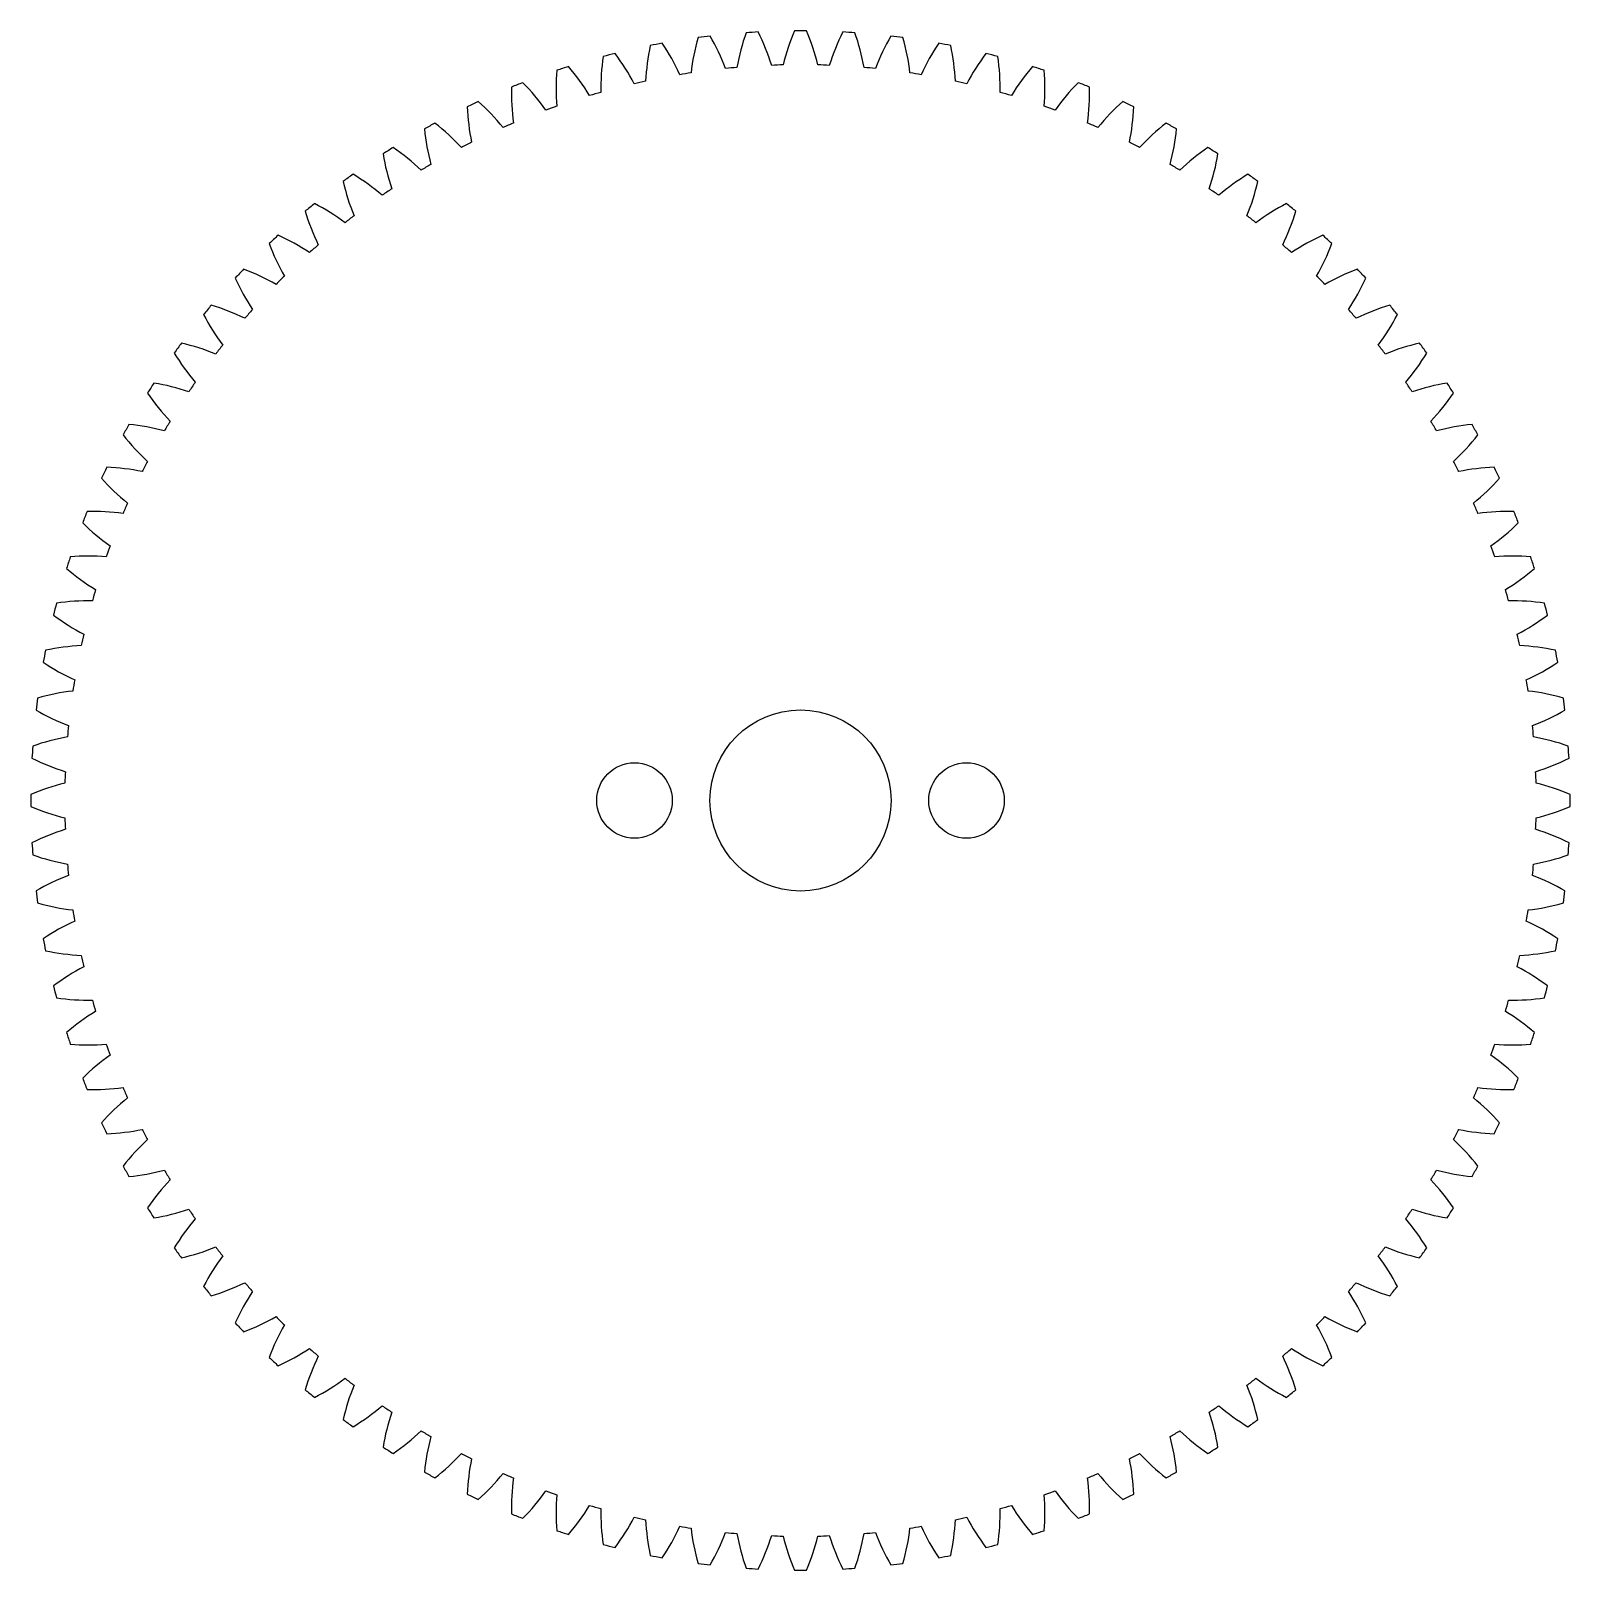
# Model space of a CAD drawing. Header units: millimetres. Extents: x -51 to 51, y -51 to 51.
import ezdxf

# ---------------------------------------------------------------- set-up
doc = ezdxf.new("R2010")
doc.units = ezdxf.units.MM

msp = doc.modelspace()

# ---------------------------------------------------------------- linework, layer by layer
msp.add_lwpolyline([(-3.6, 50.87, 0.042341), (-4.21, 48.57, 0.003927), (-4.97, 48.5, 0.042341), (-5.99, 50.65, 0.003927), (-6.79, 50.55, 0.042341), (-7.25, 48.21, 0.003927), (-8, 48.09, 0.042341), (-9.16, 50.17, 0.003927), (-9.95, 50.02, 0.042341), (-10.26, 47.66, 0.003927), (-11.01, 47.49, 0.042341), (-12.29, 49.5, 0.003927), (-13.07, 49.3, 0.042341), (-13.23, 46.92, 0.003927), (-13.97, 46.71, 0.042341), (-15.38, 48.63, 0.003927), (-16.14, 48.38, 0.042341), (-16.15, 46, 0.003927), (-16.87, 45.74, 0.042341), (-18.4, 47.56, 0.003927), (-19.15, 47.27, 0.042341), (-19.01, 44.89, 0.003927), (-19.71, 44.59, 0.042341), (-21.35, 46.32, 0.003927), (-22.08, 45.97, 0.042341), (-21.79, 43.61, 0.003927), (-22.47, 43.26, 0.042341), (-24.22, 44.88, 0.003927), (-24.92, 44.5, 0.042341), (-24.49, 42.15, 0.003927), (-25.14, 41.76, 0.042341), (-26.99, 43.27, 0.003927), (-27.66, 42.84, 0.042341), (-27.08, 40.53, 0.003927), (-27.72, 40.1, 0.042341), (-29.65, 41.49, 0.003927), (-30.3, 41.02, 0.042341), (-29.58, 38.75, 0.003927), (-30.18, 38.28, 0.042341), (-32.2, 39.55, 0.003927), (-32.82, 39.04, 0.042341), (-31.95, 36.82, 0.003927), (-32.53, 36.31, 0.042341), (-34.62, 37.45, 0.003927), (-35.2, 36.9, 0.042341), (-34.2, 34.74, 0.003927), (-34.74, 34.2, 0.042341), (-36.9, 35.2, 0.003927), (-37.45, 34.62, 0.042341), (-36.31, 32.53, 0.003927), (-36.82, 31.95, 0.042341), (-39.04, 32.82, 0.003927), (-39.55, 32.2, 0.042341), (-38.28, 30.18, 0.003927), (-38.75, 29.58, 0.042341), (-41.02, 30.3, 0.003927), (-41.49, 29.65, 0.042341), (-40.1, 27.72, 0.003927), (-40.53, 27.08, 0.042341), (-42.84, 27.66, 0.003927), (-43.27, 26.99, 0.042341), (-41.76, 25.14, 0.003927), (-42.15, 24.49, 0.042341), (-44.5, 24.92, 0.003927), (-44.88, 24.22, 0.042341), (-43.26, 22.47, 0.003927), (-43.61, 21.79, 0.042341), (-45.97, 22.08, 0.003927), (-46.32, 21.35, 0.042341), (-44.59, 19.71, 0.003927), (-44.89, 19.01, 0.042341), (-47.27, 19.15, 0.003927), (-47.56, 18.4, 0.042341), (-45.74, 16.87, 0.003927), (-46, 16.15, 0.042341), (-48.38, 16.14, 0.003927), (-48.63, 15.38, 0.042341), (-46.71, 13.97, 0.003927), (-46.92, 13.23, 0.042341), (-49.3, 13.07, 0.003927), (-49.5, 12.29, 0.042341), (-47.49, 11.01, 0.003927), (-47.66, 10.26, 0.042341), (-50.02, 9.95, 0.003927), (-50.17, 9.16, 0.042341), (-48.09, 8, 0.003927), (-48.21, 7.25, 0.042341), (-50.55, 6.79, 0.003927), (-50.65, 5.99, 0.042341), (-48.5, 4.97, 0.003927), (-48.57, 4.21, 0.042341), (-50.87, 3.6, 0.003927), (-50.92, 2.8, 0.042341), (-48.71, 1.91, 0.003927), (-48.74, 1.15, 0.042341), (-51, 0.4, 0.003927), (-51, -0.4, 0.042341), (-48.74, -1.15, 0.003927), (-48.71, -1.91, 0.042341), (-50.92, -2.8, 0.003927), (-50.87, -3.6, 0.042341), (-48.57, -4.21, 0.003927), (-48.5, -4.97, 0.042341), (-50.65, -5.99, 0.003927), (-50.55, -6.79, 0.042341), (-48.21, -7.25, 0.003927), (-48.09, -8, 0.042341), (-50.17, -9.16, 0.003927), (-50.02, -9.95, 0.042341), (-47.66, -10.26, 0.003927), (-47.49, -11.01, 0.042341), (-49.5, -12.29, 0.003927), (-49.3, -13.07, 0.042341), (-46.92, -13.23, 0.003927), (-46.71, -13.97, 0.042341), (-48.63, -15.38, 0.003927), (-48.38, -16.14, 0.042341), (-46, -16.15, 0.003927), (-45.74, -16.87, 0.042341), (-47.56, -18.4, 0.003927), (-47.27, -19.15, 0.042341), (-44.89, -19.01, 0.003927), (-44.59, -19.71, 0.042341), (-46.32, -21.35, 0.003927), (-45.97, -22.08, 0.042341), (-43.61, -21.79, 0.003927), (-43.26, -22.47, 0.042341), (-44.88, -24.22, 0.003927), (-44.5, -24.92, 0.042341), (-42.15, -24.49, 0.003927), (-41.76, -25.14, 0.042341), (-43.27, -26.99, 0.003927), (-42.84, -27.66, 0.042341), (-40.53, -27.08, 0.003927), (-40.1, -27.72, 0.042341), (-41.49, -29.65, 0.003927), (-41.02, -30.3, 0.042341), (-38.75, -29.58, 0.003927), (-38.28, -30.18, 0.042341), (-39.55, -32.2, 0.003927), (-39.04, -32.82, 0.042341), (-36.82, -31.95, 0.003927), (-36.31, -32.53, 0.042341), (-37.45, -34.62, 0.003927), (-36.9, -35.2, 0.042341), (-34.74, -34.2, 0.003927), (-34.2, -34.74, 0.042341), (-35.2, -36.9, 0.003927), (-34.62, -37.45, 0.042341), (-32.53, -36.31, 0.003927), (-31.95, -36.82, 0.042341), (-32.82, -39.04, 0.003927), (-32.2, -39.55, 0.042341), (-30.18, -38.28, 0.003927), (-29.58, -38.75, 0.042341), (-30.3, -41.02, 0.003927), (-29.65, -41.49, 0.042341), (-27.72, -40.1, 0.003927), (-27.08, -40.53, 0.042341), (-27.66, -42.84, 0.003927), (-26.99, -43.27, 0.042341), (-25.14, -41.76, 0.003927), (-24.49, -42.15, 0.042341), (-24.92, -44.5, 0.003927), (-24.22, -44.88, 0.042341), (-22.47, -43.26, 0.003927), (-21.79, -43.61, 0.042341), (-22.08, -45.97, 0.003927), (-21.35, -46.32, 0.042341), (-19.71, -44.59, 0.003927), (-19.01, -44.89, 0.042341), (-19.15, -47.27, 0.003927), (-18.4, -47.56, 0.042341), (-16.87, -45.74, 0.003927), (-16.15, -46, 0.042341), (-16.14, -48.38, 0.003927), (-15.38, -48.63, 0.042341), (-13.97, -46.71, 0.003927), (-13.23, -46.92, 0.042341), (-13.07, -49.3, 0.003927), (-12.29, -49.5, 0.042341), (-11.01, -47.49, 0.003927), (-10.26, -47.66, 0.042341), (-9.95, -50.02, 0.003927), (-9.16, -50.17, 0.042341), (-8, -48.09, 0.003927), (-7.25, -48.21, 0.042341), (-6.79, -50.55, 0.003927), (-5.99, -50.65, 0.042341), (-4.97, -48.5, 0.003927), (-4.21, -48.57, 0.042341), (-3.6, -50.87, 0.003927), (-2.8, -50.92, 0.042341), (-1.91, -48.71, 0.003927), (-1.15, -48.74, 0.042341), (-0.4, -51, 0.003927), (0.4, -51, 0.042341), (1.15, -48.74, 0.003927), (1.91, -48.71, 0.042341), (2.8, -50.92, 0.003927), (3.6, -50.87, 0.042341), (4.21, -48.57, 0.003927), (4.97, -48.5, 0.042341), (5.99, -50.65, 0.003927), (6.79, -50.55, 0.042341), (7.25, -48.21, 0.003927), (8, -48.09, 0.042341), (9.16, -50.17, 0.003927), (9.95, -50.02, 0.042341), (10.26, -47.66, 0.003927), (11.01, -47.49, 0.042341), (12.29, -49.5, 0.003927), (13.07, -49.3, 0.042341), (13.23, -46.92, 0.003927), (13.97, -46.71, 0.042341), (15.38, -48.63, 0.003927), (16.14, -48.38, 0.042341), (16.15, -46, 0.003927), (16.87, -45.74, 0.042341), (18.4, -47.56, 0.003927), (19.15, -47.27, 0.042341), (19.01, -44.89, 0.003927), (19.71, -44.59, 0.042341), (21.35, -46.32, 0.003927), (22.08, -45.97, 0.042341), (21.79, -43.61, 0.003927), (22.47, -43.26, 0.042341), (24.22, -44.88, 0.003927), (24.92, -44.5, 0.042341), (24.49, -42.15, 0.003927), (25.14, -41.76, 0.042341), (26.99, -43.27, 0.003927), (27.66, -42.84, 0.042341), (27.08, -40.53, 0.003927), (27.72, -40.1, 0.042341), (29.65, -41.49, 0.003927), (30.3, -41.02, 0.042341), (29.58, -38.75, 0.003927), (30.18, -38.28, 0.042341), (32.2, -39.55, 0.003927), (32.82, -39.04, 0.042341), (31.95, -36.82, 0.003927), (32.53, -36.31, 0.042341), (34.62, -37.45, 0.003927), (35.2, -36.9, 0.042341), (34.2, -34.74, 0.003927), (34.74, -34.2, 0.042341), (36.9, -35.2, 0.003927), (37.45, -34.62, 0.042341), (36.31, -32.53, 0.003927), (36.82, -31.95, 0.042341), (39.04, -32.82, 0.003927), (39.55, -32.2, 0.042341), (38.28, -30.18, 0.003927), (38.75, -29.58, 0.042341), (41.02, -30.3, 0.003927), (41.49, -29.65, 0.042341), (40.1, -27.72, 0.003927), (40.53, -27.08, 0.042341), (42.84, -27.66, 0.003927), (43.27, -26.99, 0.042341), (41.76, -25.14, 0.003927), (42.15, -24.49, 0.042341), (44.5, -24.92, 0.003927), (44.88, -24.22, 0.042341), (43.26, -22.47, 0.003927), (43.61, -21.79, 0.042341), (45.97, -22.08, 0.003927), (46.32, -21.35, 0.042341), (44.59, -19.71, 0.003927), (44.89, -19.01, 0.042341), (47.27, -19.15, 0.003927), (47.56, -18.4, 0.042341), (45.74, -16.87, 0.003927), (46, -16.15, 0.042341), (48.38, -16.14, 0.003927), (48.63, -15.38, 0.042341), (46.71, -13.97, 0.003927), (46.92, -13.23, 0.042341), (49.3, -13.07, 0.003927), (49.5, -12.29, 0.042341), (47.49, -11.01, 0.003927), (47.66, -10.26, 0.042341), (50.02, -9.95, 0.003927), (50.17, -9.16, 0.042341), (48.09, -8, 0.003927), (48.21, -7.25, 0.042341), (50.55, -6.79, 0.003927), (50.65, -5.99, 0.042341), (48.5, -4.97, 0.003927), (48.57, -4.21, 0.042341), (50.87, -3.6, 0.003927), (50.92, -2.8, 0.042341), (48.71, -1.91, 0.003927), (48.74, -1.15, 0.042341), (51, -0.4, 0.003927), (51, 0.4, 0.042341), (48.74, 1.15, 0.003927), (48.71, 1.91, 0.042341), (50.92, 2.8, 0.003927), (50.87, 3.6, 0.042341), (48.57, 4.21, 0.003927), (48.5, 4.97, 0.042341), (50.65, 5.99, 0.003927), (50.55, 6.79, 0.042341), (48.21, 7.25, 0.003927), (48.09, 8, 0.042341), (50.17, 9.16, 0.003927), (50.02, 9.95, 0.042341), (47.66, 10.26, 0.003927), (47.49, 11.01, 0.042341), (49.5, 12.29, 0.003927), (49.3, 13.07, 0.042341), (46.92, 13.23, 0.003927), (46.71, 13.97, 0.042341), (48.63, 15.38, 0.003927), (48.38, 16.14, 0.042341), (46, 16.15, 0.003927), (45.74, 16.87, 0.042341), (47.56, 18.4, 0.003927), (47.27, 19.15, 0.042341), (44.89, 19.01, 0.003927), (44.59, 19.71, 0.042341), (46.32, 21.35, 0.003927), (45.97, 22.08, 0.042341), (43.61, 21.79, 0.003927), (43.26, 22.47, 0.042341), (44.88, 24.22, 0.003927), (44.5, 24.92, 0.042341), (42.15, 24.49, 0.003927), (41.76, 25.14, 0.042341), (43.27, 26.99, 0.003927), (42.84, 27.66, 0.042341), (40.53, 27.08, 0.003927), (40.1, 27.72, 0.042341), (41.49, 29.65, 0.003927), (41.02, 30.3, 0.042341), (38.75, 29.58, 0.003927), (38.28, 30.18, 0.042341), (39.55, 32.2, 0.003927), (39.04, 32.82, 0.042341), (36.82, 31.95, 0.003927), (36.31, 32.53, 0.042341), (37.45, 34.62, 0.003927), (36.9, 35.2, 0.042341), (34.74, 34.2, 0.003927), (34.2, 34.74, 0.042341), (35.2, 36.9, 0.003927), (34.62, 37.45, 0.042341), (32.53, 36.31, 0.003927), (31.95, 36.82, 0.042341), (32.82, 39.04, 0.003927), (32.2, 39.55, 0.042341), (30.18, 38.28, 0.003927), (29.58, 38.75, 0.042341), (30.3, 41.02, 0.003927), (29.65, 41.49, 0.042341), (27.72, 40.1, 0.003927), (27.08, 40.53, 0.042341), (27.66, 42.84, 0.003927), (26.99, 43.27, 0.042341), (25.14, 41.76, 0.003927), (24.49, 42.15, 0.042341), (24.92, 44.5, 0.003927), (24.22, 44.88, 0.042341), (22.47, 43.26, 0.003927), (21.79, 43.61, 0.042341), (22.08, 45.97, 0.003927), (21.35, 46.32, 0.042341), (19.71, 44.59, 0.003927), (19.01, 44.89, 0.042341), (19.15, 47.27, 0.003927), (18.4, 47.56, 0.042341), (16.87, 45.74, 0.003927), (16.15, 46, 0.042341), (16.14, 48.38, 0.003927), (15.38, 48.63, 0.042341), (13.97, 46.71, 0.003927), (13.23, 46.92, 0.042341), (13.07, 49.3, 0.003927), (12.29, 49.5, 0.042341), (11.01, 47.49, 0.003927), (10.26, 47.66, 0.042341), (9.95, 50.02, 0.003927), (9.16, 50.17, 0.042341), (8, 48.09, 0.003927), (7.25, 48.21, 0.042341), (6.79, 50.55, 0.003927), (5.99, 50.65, 0.042341), (4.97, 48.5, 0.003927), (4.21, 48.57, 0.042341), (3.6, 50.87, 0.003927), (2.8, 50.92, 0.042341), (1.91, 48.71, 0.003927), (1.15, 48.74, 0.042341), (0.4, 51, 0.003927), (-0.4, 51, 0.042341), (-1.15, 48.74, 0.003927), (-1.91, 48.71, 0.042341), (-2.8, 50.92, 0.003927)], format="xyb", close=True)
for centre, radius in [((0, 0), 6), ((-11, 0), 2.5), ((11, 0), 2.5)]:
    msp.add_circle(centre, radius)

doc.saveas('drawing.dxf')
